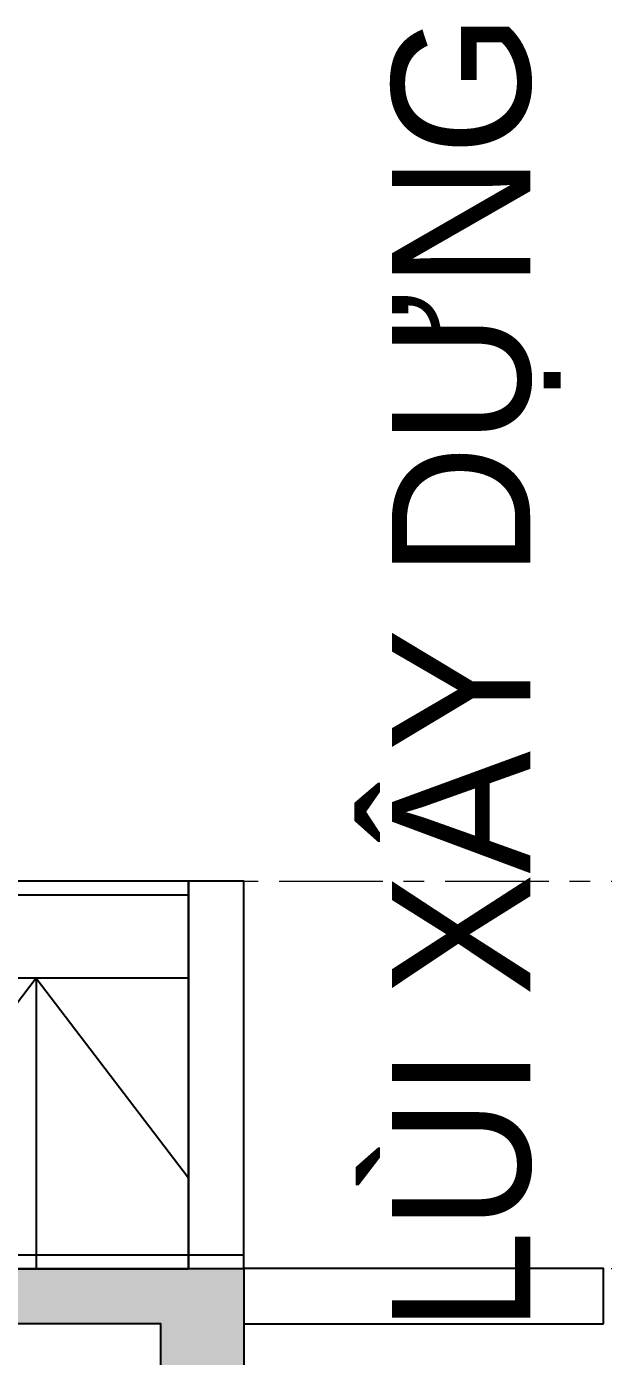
# Model space of a CAD drawing. Header units: millimetres. Extents: x -100356 to 314685, y 446 to 1273965.
# Drawn here: x 130414 to 132498, y 120988 to 125794 of the extents above; entities that cross this region are included whole.
import ezdxf
from ezdxf.xclip import XClip

# ---------------------------------------------------------------- set-up
doc = ezdxf.new("R2010")
doc.units = ezdxf.units.MM
doc.header["$XCLIPFRAME"] = 2
doc.linetypes.add('section$0$CENTER', pattern=[2, 1.25, -0.25, 0.25, -0.25])
for name, color, linetype in [('FIN', 3, 'Continuous'), ('KEN', 4, 'Continuous'), ('NAM', 3, 'Continuous'), ('section$0$NAM', 3, 'Continuous'), ('STR', 7, 'Continuous')]:
    doc.layers.add(name, color=color, linetype=linetype)
for name, color, linetype, lineweight in [('Hatch-wall', 251, 'Continuous', 5), ('section$0$A-_FLORLEVL_E', 7, 'Continuous', 5), ('section$0$NKC_TRUC', 8, 'section$0$CENTER', 13)]:
    doc.layers.add(name, color=color, linetype=linetype, lineweight=lineweight)
doc.styles.add('section$0$Arial', font='Font - TrueType - Arial.ttf', dxfattribs={"width": 0.95, "height": 770})

# ---------------------------------------------------------------- blocks, each defined once
blk = doc.blocks.new('LANG CAN')
at = {"layer": 'FIN'}
blk.add_line((282641.8, 98311.6, 0), (252141.8, 98311.6, 0), dxfattribs=at)
at = {"layer": 'KEN'}
for p, q in [((282641.8, 98261.6, 0), (252141.8, 98261.6, 0)), ((282641.8, 97961.6, 0), (252141.8, 97961.6, 0))]:
    blk.add_line(p, q, dxfattribs=at)
at = {"layer": 'NAM'}
for q in [(275441.8, 96911.5), (277041.8, 96911.5), (276241.8, 96911.5)]:
    blk.add_line((276241.8, 97961.6, 0), q, dxfattribs=at)
blk = doc.blocks.new('Sky Section2')
at = {"layer": 'Hatch-wall', "ltscale": 0.5}
h = blk.add_hatch(color=256, dxfattribs=at)
h.dxf.hatch_style = 1
h.paths.add_polyline_path([(-5600, -11600), (-5600, -1300), (-5100, -1299.9), (-5100, -1600), (-5400, -1600), (-5400, -9500), (-5100, -9500), (-5100, -9800), (-5400, -9800), (-5400, -11300), (-5100, -11300), (-5100, -11600)])
h.paths.add_polyline_path([(-5600, -31299.9), (-5600, -42600), (-5100, -42600), (-5100, -42300), (-5400, -42300), (-5400, -33099.9), (-5100, -33099.9), (-5100, -32799.9), (-5400, -32799.9), (-5400, -31299.9)])
at = {"layer": 'FIN', "elevation": 0}
blk.add_lwpolyline([(-5600, -11600), (-5650, -11600), (-5650, -1299.9)], dxfattribs=at)
at = {"layer": 'STR'}
blk.add_lwpolyline([(-5600, -11600), (-5600, -1300), (-5100, -1299.9), (-5100, -1600), (-5400, -1600), (-5400, -9500), (-5100, -9500), (-5100, -9800), (-5400, -9800), (-5400, -11300), (-5100, -11300), (-5100, -11600)], close=True, dxfattribs=at)
blk = doc.blocks.new('section$0$grid section')
at = {"layer": 'section$0$NKC_TRUC', "ltscale": 300}
for p, q in [((-141943.9, 93800), (0, 93800)), ((-141943.9, 92400), (0, 92400))]:
    blk.add_line(p, q, dxfattribs=at)
blk = doc.blocks.new('full section 2')
at = {"layer": 'STR'}
for points in [[(-99999.9, -11499), (-100199.9, -11499), (-100199.9, -12798.9), (-99999.9, -12798.9)], [(-101600, -12998.9), (-100199.9, -12998.9), (-100199.9, -12798.9), (-101600, -12798.9)]]:
    blk.add_lwpolyline(points, close=True, dxfattribs=at)
at = {"layer": 'section$0$A-_FLORLEVL_E'}
ref = blk.add_blockref('section$0$grid section', (-7800, 4445), dxfattribs=dict(at, rotation=90))
XClip(ref).set_block_clipping_path([(-81316.4994012154, -28458.8351833357), (17662.2916707117, 107651.268699344)])
at = {"layer": 'STR'}
blk.add_blockref('Sky Section2', (-94600, -11499), dxfattribs=at)
ref = blk.add_blockref('LANG CAN', (-3288.4, -289790.7), dxfattribs=dict(at, rotation=90))
XClip(ref).set_block_clipping_path([(237391.7425170723, 96911.461151269), (276791.7607352601, 98311.6033259315)])
at = {"layer": 'section$0$NAM', "insert": (-96908.7, -12263.7), "char_height": 500, "attachment_point": 1, "rotation": 180, "style": 'section$0$Arial'}
blk.add_mtext_dynamic_manual_height_columns('KHOẢNG LÙI XÂY DỰNG', width=9359.93, gutter_width=1, heights=[0], dxfattribs=at)
blk = doc.blocks.new('ELEVATION 1')
at = {"layer": 'section$0$A-_FLORLEVL_E'}
ref = blk.add_blockref('section$0$grid section', (-4583.7, 526177.6, 0), dxfattribs=dict(at, rotation=270))
XClip(ref).set_block_clipping_path([(-63133.662589381, -3062.3099419163), (16172.8238461059, 101487.3382753241)])

msp = doc.modelspace()

# ---------------------------------------------------------------- block references
at = {"layer": 'NAM', "rotation": 89.99999999999999}
msp.add_blockref('ELEVATION 1', (783254.7, 33488.6, 0), dxfattribs=at)
at = {"layer": 'STR', "rotation": 270}
msp.add_blockref('full section 2', (143997.5, 21104.9), dxfattribs=at)

doc.saveas('drawing.dxf')
